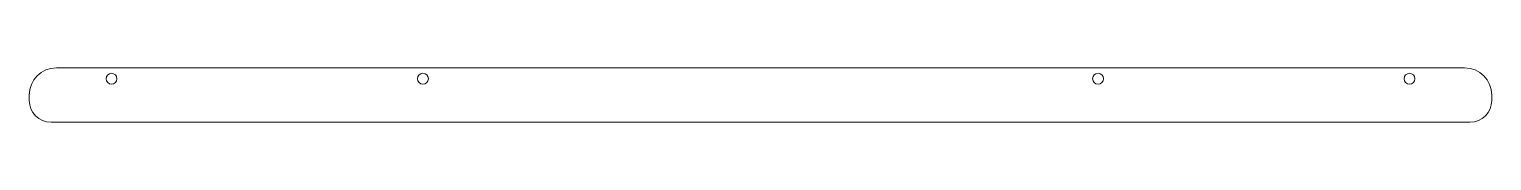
# Model space of a CAD drawing. Header units: millimetres. Extents: x 10832 to 11100, y 11016 to 11026.
import ezdxf

# ---------------------------------------------------------------- set-up
doc = ezdxf.new("R2010")
doc.units = ezdxf.units.MM
doc.layers.add('A-DETL', color=90, linetype='Continuous', lineweight=18)

msp = doc.modelspace()

# ---------------------------------------------------------------- linework, layer by layer
at = {"layer": 'A-DETL'}
for p, q in [((11095.49, 11026.21), (10837.12, 11026.21)), ((10832.12, 11021.21), (10832.12, 11020.23)), ((11100.49, 11020.23), (11100.49, 11021.21)), ((10836.12, 11016.23), (11096.49, 11016.23))]:
    msp.add_line(p, q, dxfattribs=at)
for centre, radius, start, end in [((10837.12, 11021.21), 5, 90, 180), ((10847.22, 11024.21), 1, 0, 180), ((10904.37, 11024.21), 1, 0, 180), ((11028.24, 11024.21), 1, 0, 180), ((11085.39, 11024.21), 1, 0, 180), ((11095.49, 11021.21), 5, 0, 90), ((10847.22, 11024.21), 1, 180, 0), ((10904.37, 11024.21), 1, 180, 0), ((11028.24, 11024.21), 1, 180, 0), ((11085.39, 11024.21), 1, 180, 0), ((10836.12, 11020.23), 4, 180, 270), ((11096.49, 11020.23), 4, 270, 0)]:
    msp.add_arc(centre, radius, start, end, dxfattribs=at)

doc.saveas('drawing.dxf')
